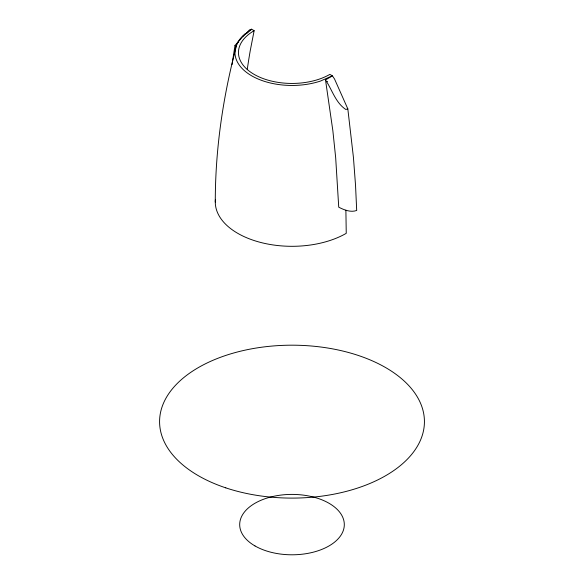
<?xml version="1.0" encoding="UTF-8"?>
<svg xmlns="http://www.w3.org/2000/svg" width="584" height="584" viewBox="0 0 584 584"><rect width="100%" height="100%" fill="white"/><g stroke="black" fill="none" stroke-linecap="round" stroke-linejoin="round"><path stroke-width="0.88" d="M215.284 202.02C215.255 148.657 223.183 95.52 236.922 44.012M235.016 45.501L245.105 33.945L242.805 36.42M232.023 64.612L235.023 45.304M245.835 33.857L249.456 29.894L251.587 29.2L254.142 30.675L250.244 50.662A863.305 498.429 60 0 0 247.273 69.328M325.507 79.92L332.413 75.869L334.544 79.022L347.823 108.887L353.429 157.41L355.532 185.252L356.693 210.466C350.677 212.671 344.122 209.919 338.735 207.196L335.676 157.709L332.858 130.714L325.507 79.92C332.135 89.746 335.493 102.645 345.794 109.463L347.823 108.887M236.783 43.771L238.593 41.785M249.543 30.989L251.587 29.2M246.857 33.266L248.2 32.127M250.886 29.85L242.615 36.069A57.028 32.923 0 0 0 251.675 75.81A57.028 32.923 0 0 0 320.514 81.045L331.296 76.27M326.821 81.599L327.529 81.534M332.413 75.869L329.858 74.387A53.538 30.908 0 0 1 254.142 74.387A53.538 30.908 0 0 1 254.142 30.675M345.889 210.196L346.246 233.337A76.716 44.296 0 0 1 260.522 242.411A76.716 44.296 0 0 1 215.423 199.356M255.011 545.952A52.312 30.2 0 0 0 342.523 532.418A52.312 30.2 0 0 0 278.458 495.429A52.312 30.2 0 0 0 255.011 545.952M225.789 487.859A132.429 76.46 0 0 0 424.429 421.641A132.429 76.46 0 0 0 225.789 355.43A132.429 76.46 0 0 0 225.789 487.859"/></g></svg>
